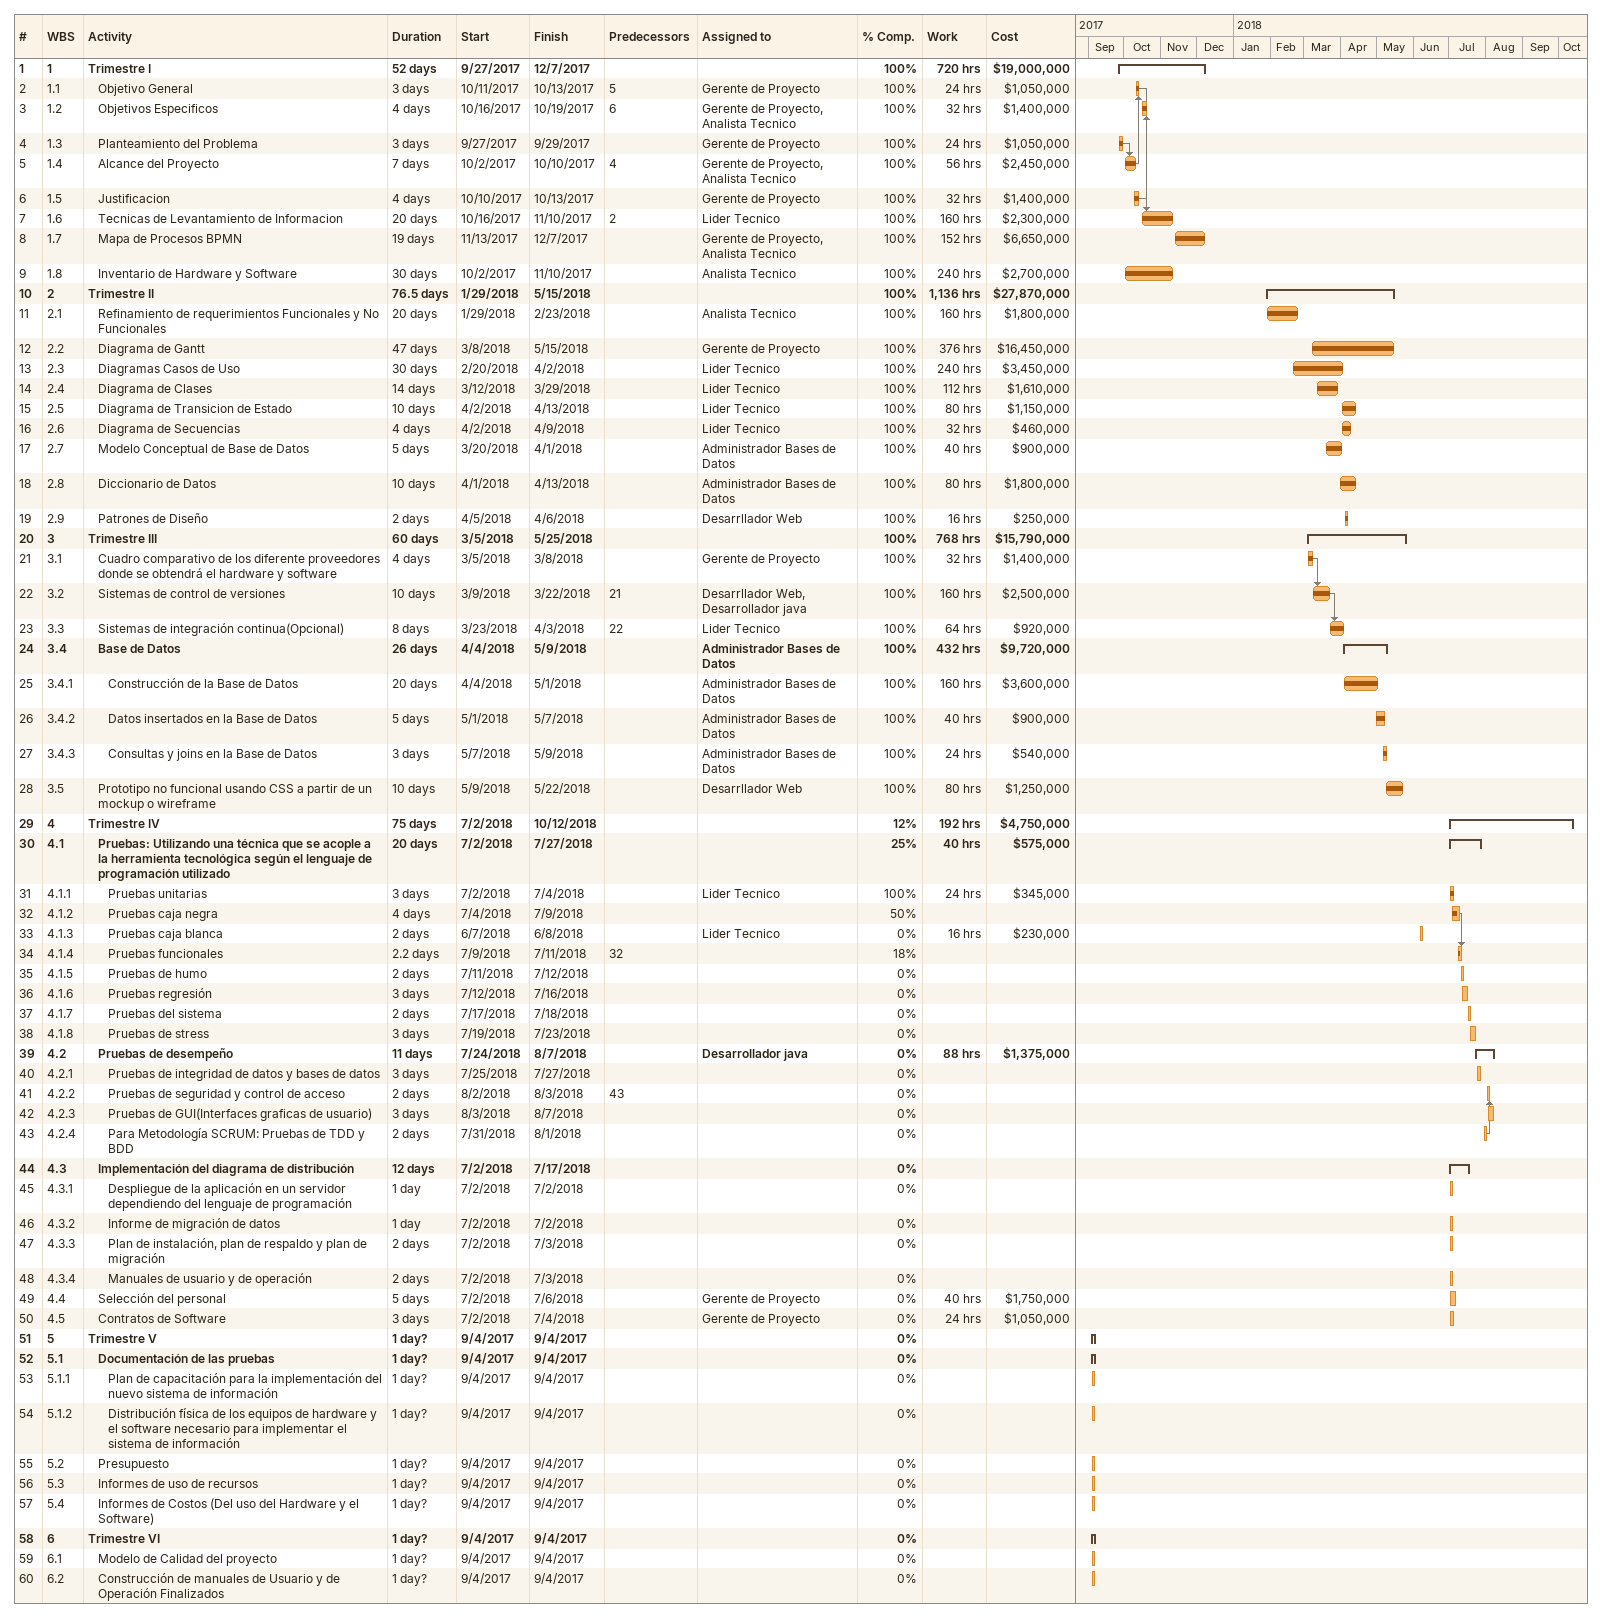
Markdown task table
| ID | WBS | Task | Duration | Start | Finish | Predecessors | Resources | % complete | Work (h) | Cost ($) |
|---|---|---|---|---|---|---|---|---|---|---|
| 1 | 1 | **Trimestre I** | 52d | 2017-09-27 | 2017-12-07 |  |  | 100 | 720 | 19000000 |
| 2 | 1.1 | Objetivo General | 3d | 2017-10-11 | 2017-10-13 | 5 | Gerente de Proyecto | 100 | 24 | 1050000 |
| 3 | 1.2 | Objetivos Especificos | 4d | 2017-10-16 | 2017-10-19 | 6 | Gerente de Proyecto, Analista Tecnico | 100 | 32 | 1400000 |
| 4 | 1.3 | Planteamiento del Problema | 3d | 2017-09-27 | 2017-09-29 |  | Gerente de Proyecto | 100 | 24 | 1050000 |
| 5 | 1.4 | Alcance del Proyecto | 7d | 2017-10-02 | 2017-10-10 | 4 | Gerente de Proyecto, Analista Tecnico | 100 | 56 | 2450000 |
| 6 | 1.5 | Justificacion | 4d | 2017-10-10 | 2017-10-13 |  | Gerente de Proyecto | 100 | 32 | 1400000 |
| 7 | 1.6 | Tecnicas de Levantamiento de Informacion | 20d | 2017-10-16 | 2017-11-10 | 2 | Lider Tecnico | 100 | 160 | 2300000 |
| 8 | 1.7 | Mapa de Procesos BPMN | 19d | 2017-11-13 | 2017-12-07 |  | Gerente de Proyecto, Analista Tecnico | 100 | 152 | 6650000 |
| 9 | 1.8 | Inventario de Hardware y Software | 30d | 2017-10-02 | 2017-11-10 |  | Analista Tecnico | 100 | 240 | 2700000 |
| 10 | 2 | **Trimestre II** | 76.5d | 2018-01-29 | 2018-05-15 |  |  | 100 | 1136 | 27870000 |
| 11 | 2.1 | Refinamiento de requerimientos Funcionales y No Funcionales | 20d | 2018-01-29 | 2018-02-23 |  | Analista Tecnico | 100 | 160 | 1800000 |
| 12 | 2.2 | Diagrama de Gantt | 47d | 2018-03-08 | 2018-05-15 |  | Gerente de Proyecto | 100 | 376 | 16450000 |
| 13 | 2.3 | Diagramas Casos de Uso | 30d | 2018-02-20 | 2018-04-02 |  | Lider Tecnico | 100 | 240 | 3450000 |
| 14 | 2.4 | Diagrama de Clases | 14d | 2018-03-12 | 2018-03-29 |  | Lider Tecnico | 100 | 112 | 1610000 |
| 15 | 2.5 | Diagrama de Transicion de Estado | 10d | 2018-04-02 | 2018-04-13 |  | Lider Tecnico | 100 | 80 | 1150000 |
| 16 | 2.6 | Diagrama de Secuencias | 4d | 2018-04-02 | 2018-04-09 |  | Lider Tecnico | 100 | 32 | 460000 |
| 17 | 2.7 | Modelo Conceptual de Base de Datos | 5d | 2018-03-20 | 2018-04-01 |  | Administrador Bases de Datos | 100 | 40 | 900000 |
| 18 | 2.8 | Diccionario de Datos | 10d | 2018-04-01 | 2018-04-13 |  | Administrador Bases de Datos | 100 | 80 | 1800000 |
| 19 | 2.9 | Patrones de Diseño | 2d | 2018-04-05 | 2018-04-06 |  | Desarrllador Web | 100 | 16 | 250000 |
| 20 | 3 | **Trimestre III** | 60d | 2018-03-05 | 2018-05-25 |  |  | 100 | 768 | 15790000 |
| 21 | 3.1 | Cuadro comparativo de los diferente proveedores donde se obtendrá el hardware y software | 4d | 2018-03-05 | 2018-03-08 |  | Gerente de Proyecto | 100 | 32 | 1400000 |
| 22 | 3.2 | Sistemas de control de versiones | 10d | 2018-03-09 | 2018-03-22 | 21 | Desarrllador Web, Desarrollador java | 100 | 160 | 2500000 |
| 23 | 3.3 | Sistemas de integración continua(Opcional) | 8d | 2018-03-23 | 2018-04-03 | 22 | Lider Tecnico | 100 | 64 | 920000 |
| 24 | 3.4 | **Base de Datos** | 26d | 2018-04-04 | 2018-05-09 |  | Administrador Bases de Datos | 100 | 432 | 9720000 |
| 25 | 3.4.1 | Construcción de la Base de Datos | 20d | 2018-04-04 | 2018-05-01 |  | Administrador Bases de Datos | 100 | 160 | 3600000 |
| 26 | 3.4.2 | Datos insertados en la Base de Datos | 5d | 2018-05-01 | 2018-05-07 |  | Administrador Bases de Datos | 100 | 40 | 900000 |
| 27 | 3.4.3 | Consultas y joins en la Base de Datos | 3d | 2018-05-07 | 2018-05-09 |  | Administrador Bases de Datos | 100 | 24 | 540000 |
| 28 | 3.5 | Prototipo no funcional usando CSS a partir de un mockup o wireframe | 10d | 2018-05-09 | 2018-05-22 |  | Desarrllador Web | 100 | 80 | 1250000 |
| 29 | 4 | **Trimestre IV** | 75d | 2018-07-02 | 2018-10-12 |  |  | 12 | 192 | 4750000 |
| 30 | 4.1 | **Pruebas: Utilizando una técnica que se acople a la herramienta tecnológica según el lenguaje de programación utilizado** | 20d | 2018-07-02 | 2018-07-27 |  |  | 25 | 40 | 575000 |
| 31 | 4.1.1 | Pruebas unitarias | 3d | 2018-07-02 | 2018-07-04 |  | Lider Tecnico | 100 | 24 | 345000 |
| 32 | 4.1.2 | Pruebas caja negra | 4d | 2018-07-04 | 2018-07-09 |  |  | 50 |  |  |
| 33 | 4.1.3 | Pruebas caja blanca | 2d | 2018-06-07 | 2018-06-08 |  | Lider Tecnico | 0 | 16 | 230000 |
| 34 | 4.1.4 | Pruebas funcionales | 2.2d | 2018-07-09 | 2018-07-11 | 32 |  | 18 |  |  |
| 35 | 4.1.5 | Pruebas de humo | 2d | 2018-07-11 | 2018-07-12 |  |  | 0 |  |  |
| 36 | 4.1.6 | Pruebas regresión | 3d | 2018-07-12 | 2018-07-16 |  |  | 0 |  |  |
| 37 | 4.1.7 | Pruebas del sistema | 2d | 2018-07-17 | 2018-07-18 |  |  | 0 |  |  |
| 38 | 4.1.8 | Pruebas de stress | 3d | 2018-07-19 | 2018-07-23 |  |  | 0 |  |  |
| 39 | 4.2 | **Pruebas de desempeño** | 11d | 2018-07-24 | 2018-08-07 |  | Desarrollador java | 0 | 88 | 1375000 |
| 40 | 4.2.1 | Pruebas de integridad de datos y bases de datos | 3d | 2018-07-25 | 2018-07-27 |  |  | 0 |  |  |
| 41 | 4.2.2 | Pruebas de seguridad y control de acceso | 2d | 2018-08-02 | 2018-08-03 | 43 |  | 0 |  |  |
| 42 | 4.2.3 | Pruebas de GUI(Interfaces graficas de usuario) | 3d | 2018-08-03 | 2018-08-07 |  |  | 0 |  |  |
| 43 | 4.2.4 | Para Metodología SCRUM: Pruebas de TDD y BDD | 2d | 2018-07-31 | 2018-08-01 |  |  | 0 |  |  |
| 44 | 4.3 | **Implementación del diagrama de distribución** | 12d | 2018-07-02 | 2018-07-17 |  |  | 0 |  |  |
| 45 | 4.3.1 | Despliegue de la aplicación en un servidor dependiendo del lenguaje de programación | 1d | 2018-07-02 | 2018-07-02 |  |  | 0 |  |  |
| 46 | 4.3.2 | Informe de migración de datos | 1d | 2018-07-02 | 2018-07-02 |  |  | 0 |  |  |
| 47 | 4.3.3 | Plan de instalación, plan de respaldo y plan de migración | 2d | 2018-07-02 | 2018-07-03 |  |  | 0 |  |  |
| 48 | 4.3.4 | Manuales de usuario y de operación | 2d | 2018-07-02 | 2018-07-03 |  |  | 0 |  |  |
| 49 | 4.4 | Selección del personal | 5d | 2018-07-02 | 2018-07-06 |  | Gerente de Proyecto | 0 | 40 | 1750000 |
| 50 | 4.5 | Contratos de Software | 3d | 2018-07-02 | 2018-07-04 |  | Gerente de Proyecto | 0 | 24 | 1050000 |
| 51 | 5 | **Trimestre V** | 1d? | 2017-09-04 | 2017-09-04 |  |  | 0 |  |  |
| 52 | 5.1 | **Documentación de las pruebas** | 1d? | 2017-09-04 | 2017-09-04 |  |  | 0 |  |  |
| 53 | 5.1.1 | Plan de capacitación para la implementación del nuevo sistema de información | 1d? | 2017-09-04 | 2017-09-04 |  |  | 0 |  |  |
| 54 | 5.1.2 | Distribución física de los equipos de hardware y el software necesario para implementar el sistema de información | 1d? | 2017-09-04 | 2017-09-04 |  |  | 0 |  |  |
| 55 | 5.2 | Presupuesto | 1d? | 2017-09-04 | 2017-09-04 |  |  | 0 |  |  |
| 56 | 5.3 | Informes de uso de recursos | 1d? | 2017-09-04 | 2017-09-04 |  |  | 0 |  |  |
| 57 | 5.4 | Informes de Costos (Del uso del Hardware y el Software) | 1d? | 2017-09-04 | 2017-09-04 |  |  | 0 |  |  |
| 58 | 6 | **Trimestre VI** | 1d? | 2017-09-04 | 2017-09-04 |  |  | 0 |  |  |
| 59 | 6.1 | Modelo de Calidad del proyecto | 1d? | 2017-09-04 | 2017-09-04 |  |  | 0 |  |  |
| 60 | 6.2 | Construcción de manuales de Usuario y de Operación Finalizados | 1d? | 2017-09-04 | 2017-09-04 |  |  | 0 |  |  |
